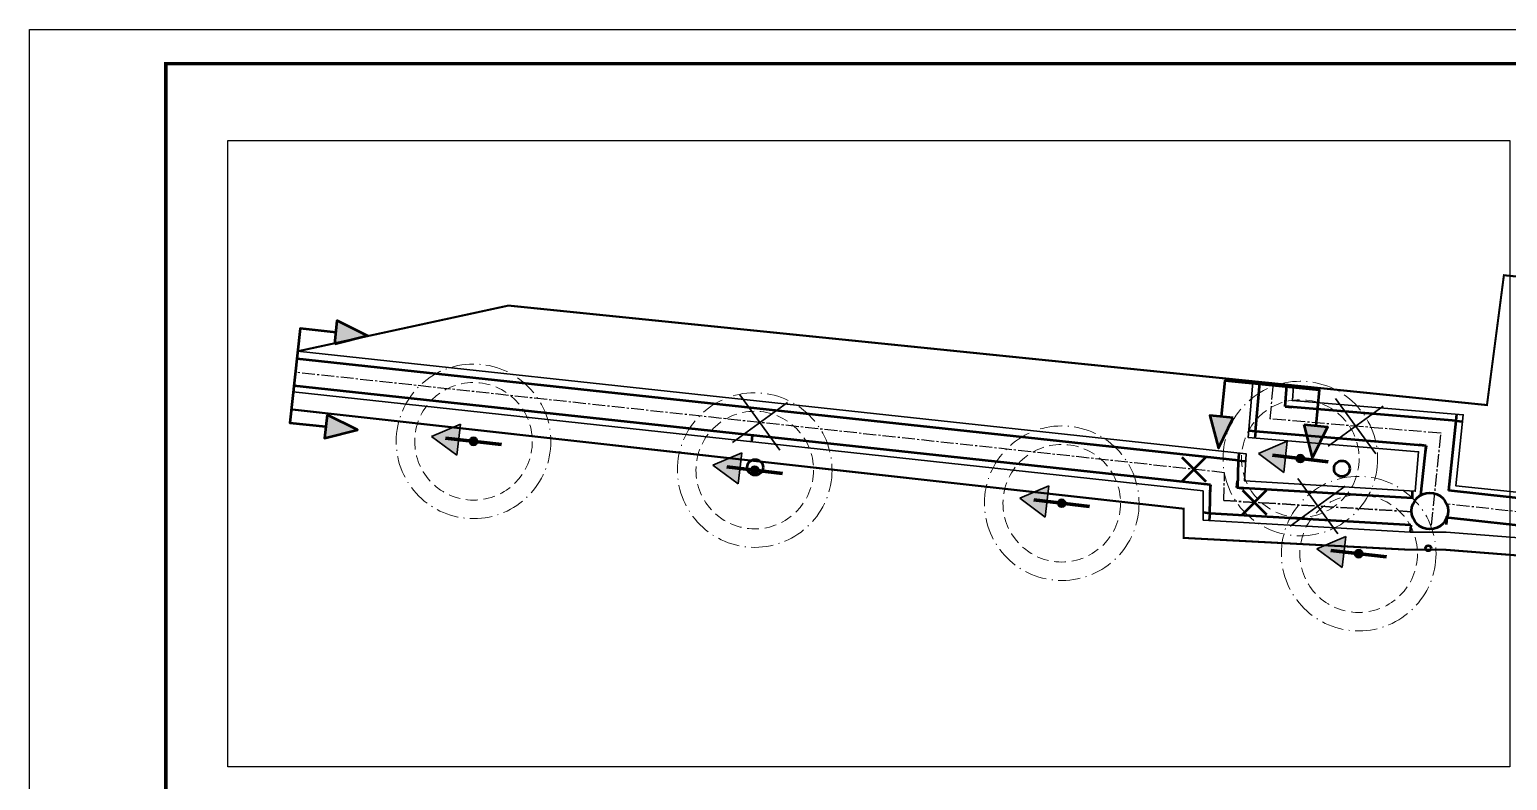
# Model space of a CAD drawing. Header units: millimetres. Extents: x 1981 to 3888, y 1583 to 2809.
# Drawn here: x 2255.2 to 2472.1, y 2167 to 2277.2 of the extents above; entities that cross this region are included whole.
import ezdxf
from ezdxf.enums import TextEntityAlignment as Align

# ---------------------------------------------------------------- set-up
doc = ezdxf.new("R2010")
doc.units = ezdxf.units.MM
for name, pattern in [('ACAD_ISO04W100', [30, 24, -3, 0, -3]), ('ACAD_ISO10W100', [18.5, 12, -3, 0.5, -3]), ('CENTER2', [28.575, 19.05, -3.175, 3.175, -3.175]), ('HIDDEN', [9.525, 6.35, -3.175])]:
    doc.linetypes.add(name, pattern=pattern)
doc.layers.add('Основной', color=255, linetype='Continuous', lineweight=50)
doc.layers.add('ПОС_зоны', color=5, linetype='Continuous', lineweight=35)
doc.layers.add('ПОС', color=7, linetype='Continuous')
doc.layers.add('Форматы', color=7, linetype='Continuous')
doc.layers.add('ПОС_ПО', color=7, linetype='Continuous', true_color=0x00d1d1)
doc.styles.add('GOST-2.304_Type-B', font='GOST Common.ttf')
picture_1 = doc.add_image_def('image1.jpg', size_in_pixel=(3947, 3948))

# ---------------------------------------------------------------- blocks, each defined once
blk = doc.blocks.new('ГРАНИЦА ПРОЕКТИРОВАНИЯ')
h = blk.add_hatch(color=256)
h.dxf.hatch_style = 1
h.paths.add_polyline_path([(3438.03, 2134.87), (3434.57, 2134.87), (3436.3, 2130.18)])
h.paths.add_polyline_path([(3451.94, 2134.87), (3448.47, 2134.87), (3450.21, 2130.18)])
at = {"layer": 'Основной'}
for points in [[(3450.21, 2134.87), (3450.21, 2140.18), (3436.3, 2140.18), (3436.3, 2134.87)], [(3438.03, 2134.87), (3434.57, 2134.87), (3436.3, 2130.18), (3438.03, 2134.87)], [(3448.47, 2134.87), (3451.94, 2134.87), (3450.21, 2130.18), (3448.47, 2134.87)]]:
    blk.add_lwpolyline(points, dxfattribs=at)
blk = doc.blocks.new('*U110')
blk.add_lwpolyline([(0, 0), (420, 0), (420, -297), (0, -297)], close=True)
at = {"const_width": 0.5}
blk.add_lwpolyline([(20, -5), (415, -5), (415, -292), (20, -292)], close=True, dxfattribs=at)
at = {"style": 'GOST-2.304_Type-B'}
blk.add_attdef('РАЗРАБОТАЛ', text='', height=2.5, dxfattribs=at).set_placement((250.5, -264.22), align=Align.MIDDLE_LEFT)
at = {"style": 'GOST-2.304_Type-B', "flags": 8}
for tag, height, p in [('ДАТА', 2.5, (290.07, -264.4)), ('ЛИСТ', 3, (386.39, -271.92)), ('ЛИСТОВ', 3, (403.89, -271.92)), ('ФОРМАТ', 3, (380.97, -294.75))]:
    blk.add_attdef(tag, text='', height=height, dxfattribs=at).set_placement(p, align=Align.MIDDLE_CENTER)
at = {"style": 'GOST-2.304_Type-B'}
blk.add_attdef('ПРОВЕРИЛ', (250.75, -270.73), '', height=2.5, dxfattribs=at)
at = {"style": 'GOST-2.304_Type-B', "flags": 8}
for tag, p in [('ТЕПЛОВЫЕ_СЕТИ_001', (316.44, -271)), ('ИМЯ_ЧЕРТЕЖА_001', (318.09, -285.55))]:
    blk.add_attdef(tag, p, '', height=3, dxfattribs=at)
blk = doc.blocks.new('ап')
at = {"layer": 'ПОС', "lineweight": 30}
h = blk.add_hatch(color=7, dxfattribs=at)
h.paths.add_polyline_path([(1453.82, 335.92), (1450.46, 335.41), (1451.52, 334.09)])
h.paths.add_polyline_path([(1453.82, 335.92), (1451.52, 334.09), (1452.58, 332.76)])
h = blk.add_hatch(color=7, dxfattribs=at)
h.paths.add_polyline_path([(1449.92, 332.81), (1450.6, 333.35, 1)])
h.paths.add_polyline_path([(1449.92, 332.81, 1), (1450.6, 333.35)])
at = {"linetype": 'ACAD_ISO10W100', "lineweight": 0, "ltscale": 0.2}
blk.add_circle((1450.26, 333.08), 8.35, dxfattribs=at)
at = {"layer": 'ПОС', "color": 7, "lineweight": 30}
for p, q in [((1453.82, 335.92), (1450.46, 335.41)), ((1450.46, 335.41), (1452.58, 332.76)), ((1452.58, 332.76), (1453.82, 335.92))]:
    blk.add_line(p, q, dxfattribs=at)
at = {"layer": 'ПОС', "color": 7, "lineweight": 70, "ltscale": 5}
blk.add_line((1452.63, 334.97), (1447.89, 331.19), dxfattribs=at)
at = {"layer": 'ПОС', "color": 7, "linetype": 'HIDDEN', "lineweight": 5, "ltscale": 0.2}
blk.add_circle((1450.26, 333.08), 6.35, dxfattribs=at)
at = {"layer": 'ПОС', "color": 7, "lineweight": 30}
blk.add_circle((1450.26, 333.08), 0.436, dxfattribs=at)

msp = doc.modelspace()

# ---------------------------------------------------------------- linework, layer by layer
at = {"lineweight": 50}
for p, q in [((2435.17554, 2218.23565), (2435.78324, 2225.35769)), ((2439.50168, 2221.88753), (2439.76876, 2225.01763)), ((2464.60452, 2219.78637), (2439.50168, 2221.88753)), ((2463.53578, 2209.56065), (2464.60452, 2219.78637)), ((2460.20173, 2216.1409), (2435.17554, 2218.23565)), ((2459.44486, 2208.89916), (2460.20173, 2216.1409))]:
    msp.add_line(p, q, dxfattribs=at)
for points in [[(2435.78324, 2225.35769), (2434.78714, 2225.44592)], [(2439.76876, 2225.01763), (2440.76541, 2224.93582)]]:
    msp.add_lwpolyline(points, dxfattribs=at)
at = {"layer": 'Defpoints', "lineweight": 50}
for points in [[(2294.01408, 2224.92225), (2293.90481, 2223.92824)], [(2439.50168, 2221.88753), (2439.61095, 2222.88154)], [(2439.50168, 2221.88753), (2440.49569, 2221.77826)], [(2464.60452, 2219.78637), (2464.71379, 2220.78038)], [(2464.60452, 2219.78637), (2465.59853, 2219.6771)], [(2361.29741, 2217.65589), (2361.18814, 2216.66188)], [(2435.17554, 2218.23565), (2434.18153, 2218.34492)], [(2435.17554, 2218.23565), (2435.06628, 2217.24164)], [(2432.67338, 2213.97079), (2432.78265, 2214.96481)], [(2460.20173, 2216.1409), (2459.20772, 2216.25017)], [(2460.20173, 2216.1409), (2460.09246, 2215.14689)], [(2432.67338, 2213.97079), (2433.6674, 2213.86153)], [(2432.43565, 2209.98182), (2432.54492, 2210.97583)], [(2428.58074, 2210.38953), (2427.58673, 2210.4988)], [(2428.58074, 2210.38953), (2428.47148, 2209.39551)], [(2432.43565, 2209.98182), (2433.42966, 2209.87255)], [(2458.199, 2208.44638), (2458.20857, 2209.44633)], [(2428.47417, 2206.21081), (2427.48016, 2206.32008)], [(2428.47417, 2206.21081), (2428.3649, 2205.2168)], [(2457.96103, 2204.45346), (2457.85176, 2203.45945)], [(2463.23905, 2205.56917), (2463.12978, 2204.57516)]]:
    msp.add_lwpolyline(points, dxfattribs=at)
at = {"layer": 'Основной'}
for p, q in [((2432.67338, 2213.97079), (2294.44357, 2228.89912)), ((2428.58074, 2210.38953), (2294.01408, 2224.92225)), ((2432.57144, 2209.97372), (2432.67338, 2213.97079)), ((2428.47417, 2206.21081), (2428.58074, 2210.38953)), ((2458.199, 2208.44638), (2432.57144, 2209.97372)), ((2498.94019, 2205.66873), (2463.4799, 2209.56679)), ((2457.96103, 2204.45346), (2428.47417, 2206.21081)), ((2498.50312, 2201.69268), (2463.04282, 2205.59074))]:
    msp.add_line(p, q, dxfattribs=at)
at = {"layer": 'Основной', "color": 2, "linetype": 'CENTER2', "lineweight": 25, "ltscale": 0.1}
for p, q in [((2430.62706, 2212.18016), (2294.22882, 2226.91069)), ((2437.33861, 2220.06159), (2437.776, 2225.18766)), ((2462.40313, 2217.96364), (2437.33861, 2220.06159)), ((2460.99251, 2204.46683), (2462.40313, 2217.96364)), ((2430.5228, 2208.09227), (2430.62706, 2212.18016))]:
    msp.add_line(p, q, dxfattribs=at)
at = {"layer": 'Основной'}
for points in [[(2424.35488, 2214.43439), (2427.89042, 2210.89885)], [(2424.35488, 2210.89885), (2427.89042, 2214.43439)], [(2433.24707, 2209.59232), (2436.7826, 2206.05679)], [(2433.24707, 2206.05679), (2436.7826, 2209.59232)]]:
    msp.add_lwpolyline(points, dxfattribs=at)
at = {"layer": 'Основной', "color": 2, "linetype": 'CENTER2', "lineweight": 25, "ltscale": 0.1}
msp.add_lwpolyline([(2458.08002, 2206.44992), (2430.5228, 2208.09227)], close=True, dxfattribs=at)
msp.add_lwpolyline([(2497.82948, 2203.77878), (2463.26136, 2207.57877)], dxfattribs=at)
at = {"layer": 'Основной'}
for centre, radius in [((2361.7177, 2212.96891), 1.16), ((2447.84995, 2212.77894), 1.16), ((2460.75361, 2206.5638), 2.67707), ((2460.53385, 2201.08881), 0.4)]:
    msp.add_circle(centre, radius, dxfattribs=at)
at = {"layer": 'ПОС', "color": 5, "lineweight": 35}
for p, q in [((2359.48966, 2223.59098), (2365.36622, 2215.49987)), ((2358.38239, 2216.60714), (2366.4735, 2222.4837)), ((2445.82531, 2216.07433), (2453.91642, 2221.95089)), ((2446.93259, 2223.05817), (2452.80915, 2214.96706)), ((2441.36313, 2211.31665), (2447.23969, 2203.22554)), ((2440.25586, 2204.33282), (2448.34697, 2210.20937))]:
    msp.add_line(p, q, dxfattribs=at)
at = {"layer": 'ПОС_зоны', "color": 12, "lineweight": 35, "true_color": 0xe00000}
for points in [[(2502.96604, 2237.73955), (2497.86591, 2206.79285), (2464.5648, 2210.2733), (2465.65216, 2220.67723), (2440.58798, 2222.77414), (2440.76541, 2224.93582)], [(2434.78714, 2225.44592), (2434.07226, 2217.35091), (2459.09845, 2215.25616), (2458.61215, 2209.44633), (2433.55094, 2210.97583), (2433.78868, 2214.96481), (2294.56254, 2230.00074)], [(2293.91892, 2224.05661), (2427.48016, 2209.50449), (2427.48016, 2205.2168), (2457.85176, 2203.45945), (2463.12978, 2203.45945), (2498.39385, 2200.69867), (2501.93158, 2200.30978), (2530.21263, 2197.20091), (2550.69426, 2194.94942)]]:
    msp.add_lwpolyline(points, dxfattribs=at)
at = {"layer": 'ПОС_ПО', "color": 5, "linetype": 'ACAD_ISO04W100', "ltscale": 0.2, "const_width": 0.3}
for points in [[(2294.56254, 2230.00074), (2325.51132, 2236.7156), (2469.14164, 2222.1068), (2471.62776, 2241.16907), (2508.92487, 2237.317), (2511.51111, 2237.04989), (2508.04151, 2208.39261), (2527.19162, 2206.32446), (2527.39393, 2208.17462), (2535.34784, 2207.30026), (2535.14717, 2205.46529), (2551.6395, 2203.68418)], [(2293.64141, 2221.47146), (2424.60278, 2206.89231), (2424.60278, 2202.60462), (2457.57425, 2200.8743), (2462.85226, 2200.8743), (2498.11633, 2198.11352), (2501.65407, 2197.72463), (2529.93511, 2194.61576), (2550.41675, 2192.36427)]]:
    msp.add_lwpolyline(points, dxfattribs=at)

# ---------------------------------------------------------------- block references
at = {"layer": 'Основной', "rotation": 83.83614847369009}
msp.add_blockref('ГРАНИЦА ПРОЕКТИРОВАНИЯ', (4052.27123, -1426.70937), dxfattribs=at)
at = {"layer": 'Основной', "xscale": -1, "rotation": 354.3901715215447}
msp.add_blockref('ГРАНИЦА ПРОЕКТИРОВАНИЯ', (5655.16366, -241.49206), dxfattribs=at)
at = {"layer": 'ПОС', "xscale": 1.359329058571892, "yscale": 1.359329058571892, "zscale": 0.1359329058571892, "rotation": 134.7307239853896}
for p in [(4029.44363, 1134.91287), (4150.80996, 1132.38694), (4070.72602, 1130.69441), (4115.79139, 1125.82751), (4159.37644, 1118.42008)]:
    msp.add_blockref('ап', p, dxfattribs=at)
at = {"layer": 'Форматы'}
msp.add_blockref('*U110', (2255.21165, 2277.23993), dxfattribs=at)

# ---------------------------------------------------------------- pictures from other files: only their frames are drawn
image = msp.add_image(picture_1, insert=(1972.4955, 1760.82514), size_in_units=(499.99516, 500.12184), dxfattribs=dict(fade=50))
image.set_boundary_path([(2461.0357, -0.5), (3946.5, 725.50535)])

doc.saveas('drawing.dxf')
